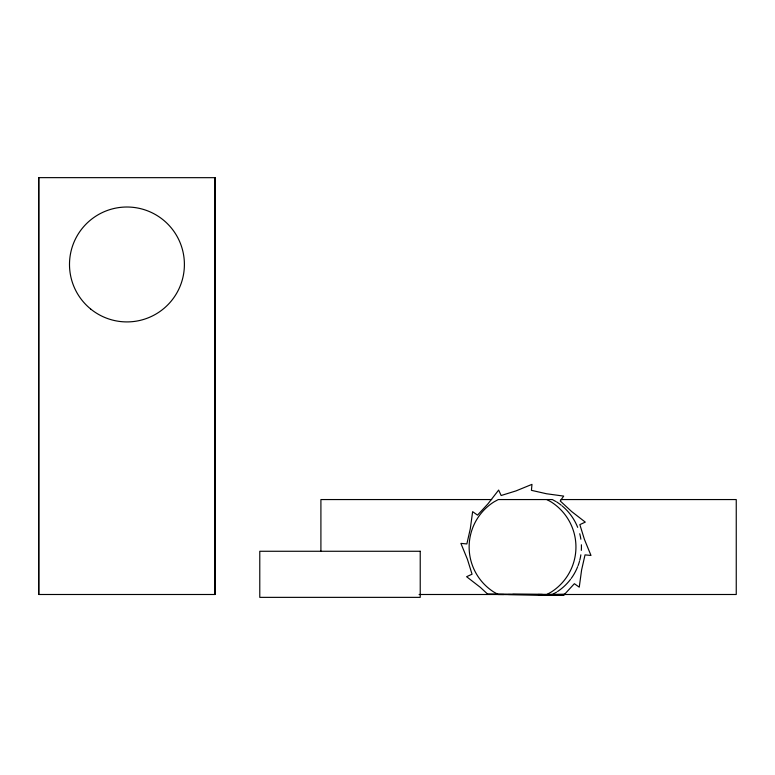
<?xml version="1.0" encoding="UTF-8"?>
<svg xmlns="http://www.w3.org/2000/svg" width="775" height="775" viewBox="0 0 775 775"><rect width="100%" height="100%" fill="white"/><g stroke="black" fill="none" stroke-linecap="round" stroke-linejoin="round"><path stroke-width="1.16" d="M38.75 594.493L38.75 177.64L215.111 177.678L215.062 594.493L38.75 594.493L38.75 177.678M563.851 595.064L574.372 583.701L579.254 587.159L581.599 569.993L585.028 554.89L590.986 555.442L584.428 539.41L579.855 524.617L585.29 522.118L571.592 511.51L560.228 500.979L563.687 496.097L546.53 493.762L531.427 490.333L531.979 484.365L515.947 490.924L501.144 495.506L498.645 490.071L488.037 503.76L477.516 515.123L472.634 511.665L470.289 528.831L466.86 543.934L460.902 543.382L467.461 559.414L472.043 574.207L466.598 576.707L480.297 587.314L487.882 594.338L563.851 595.064L508.4 594.493M419.081 594.493L546.821 594.493L551.151 592.11A53.398 53.398 0 0 0 551.151 501.929L546.821 499.555M556.644 592.11L552.313 594.493L487.717 594.192M538.063 594.493L542.481 594.493L512.769 594.338M546.821 594.493L564.655 594.192M491.699 499.555L320.908 499.555L320.908 551.228M561.071 499.555L736.25 499.555L736.25 594.493L563.386 594.493M503.74 594.493L498.257 594.493L493.927 592.11A53.398 53.398 0 0 1 493.927 501.929L498.257 499.555L552.313 499.555L555.772 501.454M215.062 177.678L215.062 594.493M580.853 554.822A53.407 53.398 0 0 1 579.748 560.296M579.467 561.381A53.407 53.398 0 0 1 578.082 565.634M577.675 566.68A53.407 53.398 0 0 1 571.233 578.412M570.565 579.303A53.407 53.398 0 0 1 557.574 591.499M556.644 501.929A53.407 53.398 0 0 1 561.197 505.174M562.069 505.872A53.407 53.398 0 0 1 577.675 527.358M579.748 533.743A53.407 53.398 0 0 1 580.853 539.216M581.386 544.786A53.407 53.398 0 0 1 581.327 550.376M420.224 551.267L259.78 551.267L259.78 597.36L420.224 597.36L420.224 551.267M90.627 308.973A57.447 57.447 0 0 0 183.656 273.662A57.447 57.447 0 0 0 106.562 210.752A57.447 57.447 0 0 0 90.627 308.973"/></g></svg>
